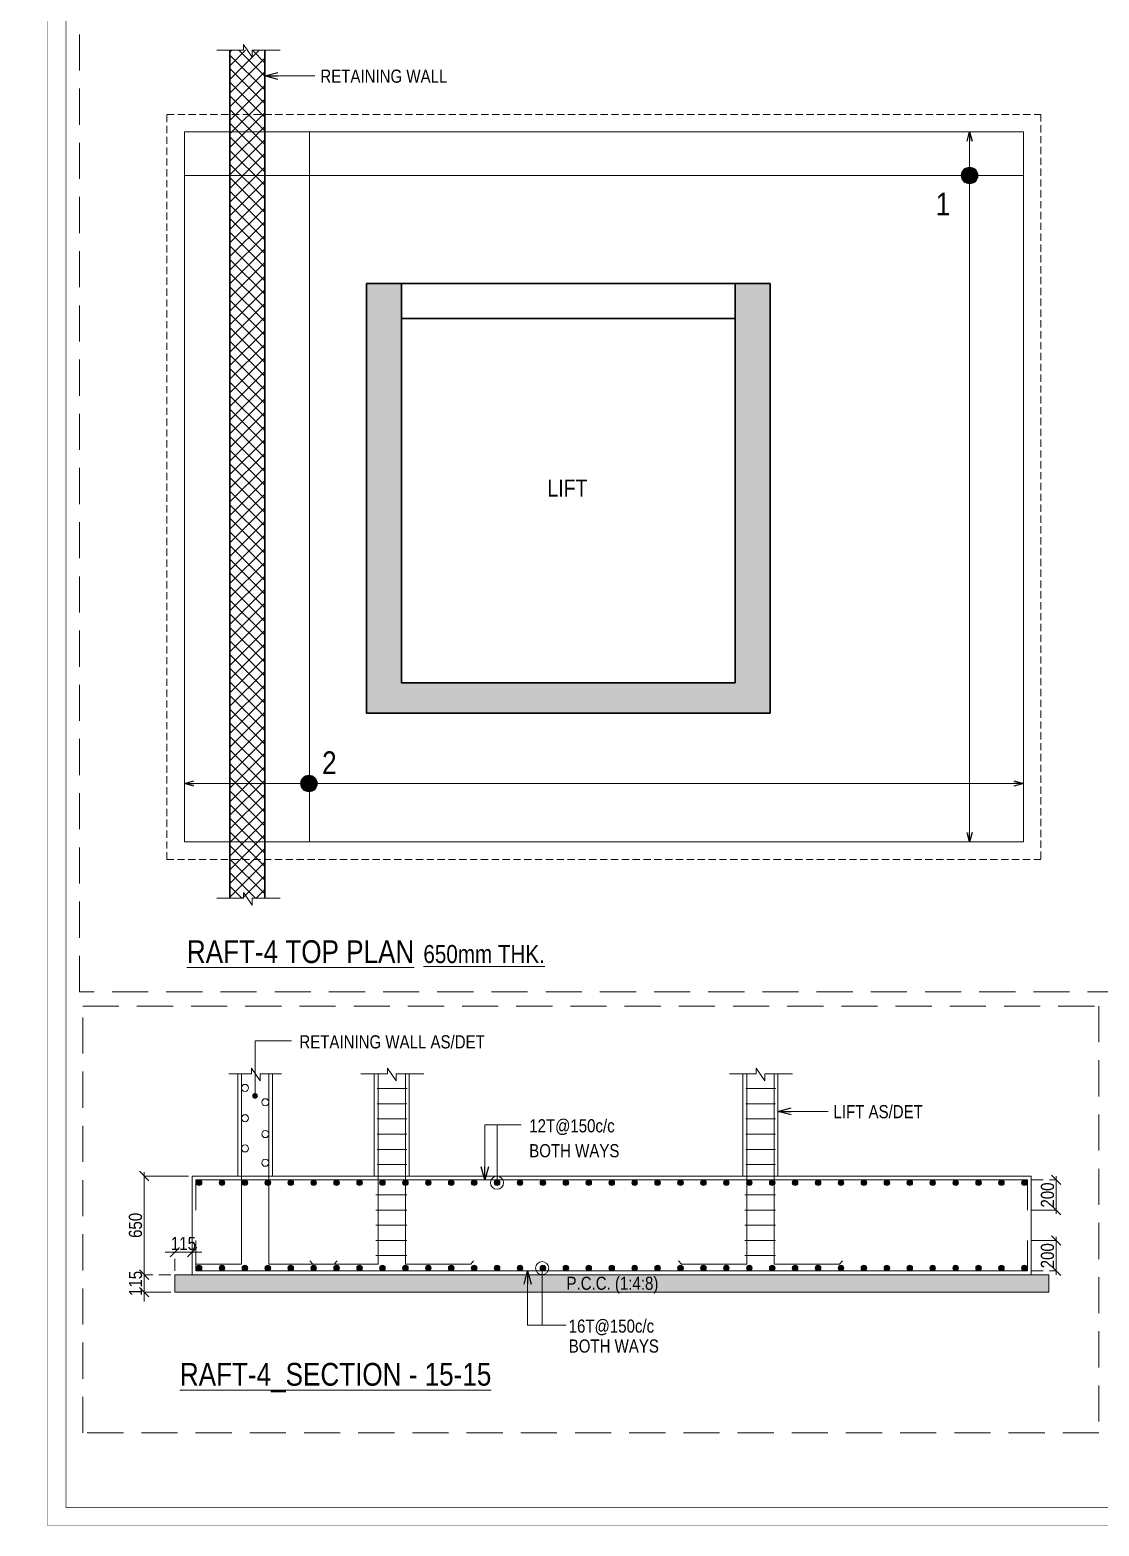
# Model space of a CAD drawing. Header units: millimetres. Extents: x 1112055 to 3390982, y -148532 to 766891.
# Drawn here: x 2470110 to 2498295, y 132279 to 171719 of the extents above; entities that cross this region are included whole.
import ezdxf

# ---------------------------------------------------------------- set-up
doc = ezdxf.new("R2010")
doc.units = ezdxf.units.MM
doc.header["$PDMODE"] = 35
doc.header["$PDSIZE"] = -25
doc.linetypes.add('Hidden', pattern=[9.525, 6.35, -3.175])
for name, color, linetype, lineweight in [('B COL. NO', 202, 'Continuous', 30), ('B COL. NO.', 3, 'Continuous', 20), ('B FINAL COLUMN', 1, 'Continuous', 30), ('B FOOTING', 49, 'Continuous', 20), ('B HATCH', 250, 'Continuous', 0), ('B P.C.C', 251, 'Continuous', 0), ('B STEEL', 34, 'Continuous', 15), ('B STEEL TEXT', 7, 'Continuous', 15), ('B TITLE BLOCK', 250, 'Continuous', 0), ('B-COL NO', 7, 'Continuous', 5), ('B-ST DIM', 250, 'Continuous', 18), ('P STEEL', 7, 'Continuous', 30)]:
    doc.layers.add(name, color=color, linetype=linetype, lineweight=lineweight)
doc.layers.add('B-COL HT', color=7, linetype='Continuous', lineweight=0, true_color=0x4e4f45)
doc.styles.add('ARIAL', font='arial.ttf')
doc.styles.add('Q1', font='g13f12d.shx', dxfattribs={"width": 0.8})
doc.styles.add('SWINC', font='swissc.ttf')
doc.styles.add('SWINS', font='swissc.ttf')
doc.dimstyles.new('BH-STD', dxfattribs={"dimscale": 0, "dimtxt": 230, "dimasz": 125, "dimexe": 0, "dimexo": 100, "dimgap": 50, "dimtad": 1, "dimdec": 0, "dimzin": 1, "dimdsep": 46, "dimtxsty": 'Q1', "dimblk": 'ARCHTICK', "dimcen": 1, "dimdle": 100, "dimclrd": 250, "dimclre": 250, "dimclrt": 256, "dimadec": 0, "dimazin": 0, "dimtfac": 1, "dimtdec": 0, "dimtix": 1, "dimtofl": 0, "dimtmove": 0, "dimatfit": 2, "dimfxl": 1, "dimtolj": 1, "dimtzin": 0, "dimlwd": 9, "dimlwe": 9, "dimarcsym": 0})
doc.dimstyles.new('DIM 1', dxfattribs={"dimscale": 0, "dimtxt": 230, "dimasz": 150, "dimexe": 0.18, "dimexo": 0.0625, "dimgap": 0.5, "dimtad": 1, "dimdec": 0, "dimzin": 0, "dimdsep": 46, "dimtxsty": 'ARIAL', "dimblk": 'OBLIQUE', "dimcen": 6, "dimse1": 1, "dimse2": 1, "dimclrd": 256, "dimclrt": 256, "dimadec": 0, "dimazin": 2, "dimtfac": 0.75, "dimtdec": 0, "dimtix": 1, "dimtofl": 0, "dimtmove": 1, "dimatfit": 3, "dimldrblk": 'OPEN30', "dimfxl": 0.18, "dimfrac": 1, "dimtolj": 1, "dimtzin": 0, "dimlwd": -1, "dimarcsym": 0})

# ---------------------------------------------------------------- blocks, each defined once
blk = doc.blocks.new('_Oblique')
at = {"color": 0, "linetype": 'ByBlock', "lineweight": -2}
blk.add_line((-0.5, -0.5), (0.5, 0.5), dxfattribs=at)
blk = doc.blocks.new('_Open30')
at = {"color": 0, "linetype": 'ByBlock', "lineweight": -2}
for p, q in [((-1, 0.27), (0, 0)), ((0, 0), (-1, -0.27)), ((0, 0), (-1, 0))]:
    blk.add_line(p, q, dxfattribs=at)
blk = doc.blocks.new('*D1488')
at = {"layer": 'B-ST DIM', "color": 7, "lineweight": 9, "ltscale": 50, "transparency": 16777216}
for p, q in [((2473121, 138806), (2473121, 141606)), ((2474288, 141506), (2473121, 141506))]:
    blk.add_line(p, q, dxfattribs=at)
at = {"layer": 'B-ST DIM', "color": 7, "linetype": 'Hidden', "lineweight": 9, "ltscale": 50, "transparency": 16777216}
blk.add_line((2473828, 138906), (2473121, 138906), dxfattribs=at)
at = {"layer": 'Defpoints', "color": 0, "ltscale": 50, "transparency": 16777216}
for p in [(2473121, 141506), (2474388, 141506), (2473928, 138906)]:
    blk.add_point(p, dxfattribs=at)
at = {"layer": 'B-ST DIM', "color": 7, "lineweight": 9, "ltscale": 50, "transparency": 16777216, "xscale": 250, "yscale": 250, "zscale": 250}
for p, rotation in [((2473121, 141506), 90), ((2473121, 138906), 270)]:
    blk.add_blockref('_Oblique', p, dxfattribs=dict(at, rotation=rotation))
at = {"layer": 'B-ST DIM', "color": 7, "ltscale": 50, "transparency": 16777216, "insert": (2472894, 140206), "char_height": 346, "attachment_point": 5, "rotation": 90, "style": 'SWINC'}
blk.add_mtext('\\A1;650', dxfattribs=at)
blk = doc.blocks.new('*D1489')
at = {"layer": 'B-ST DIM', "color": 7, "lineweight": 9, "ltscale": 50, "transparency": 16777216}
for p, q in [((2473121, 138906), (2473121, 139156)), ((2473121, 138906), (2473121, 138446)), ((2473828, 138446), (2473121, 138446)), ((2473121, 138446), (2473121, 138196))]:
    blk.add_line(p, q, dxfattribs=at)
at = {"layer": 'B-ST DIM', "color": 7, "linetype": 'Hidden', "lineweight": 9, "ltscale": 50, "transparency": 16777216}
blk.add_line((2473828, 138906), (2473121, 138906), dxfattribs=at)
at = {"layer": 'Defpoints', "color": 0, "ltscale": 50, "transparency": 16777216}
for p in [(2473928, 138906), (2473121, 138446), (2473928, 138446)]:
    blk.add_point(p, dxfattribs=at)
at = {"layer": 'B-ST DIM', "color": 7, "lineweight": 9, "ltscale": 50, "transparency": 16777216, "xscale": 250, "yscale": 250, "zscale": 250}
for p, rotation in [((2473121, 138906), 270), ((2473121, 138446), 90)]:
    blk.add_blockref('_Oblique', p, dxfattribs=dict(at, rotation=rotation))
at = {"layer": 'B-ST DIM', "color": 7, "ltscale": 50, "transparency": 16777216, "insert": (2472894, 138676), "char_height": 346, "attachment_point": 5, "rotation": 90, "style": 'SWINC'}
blk.add_mtext('\\A1;115', dxfattribs=at)
blk = doc.blocks.new('*D1490')
at = {"layer": 'B-ST DIM', "color": 7, "lineweight": 9, "ltscale": 50, "transparency": 16777216}
for p, q in [((2473928, 139501), (2473678, 139501)), ((2473928, 139501), (2474388, 139501)), ((2474388, 139006), (2474388, 139501)), ((2474388, 139501), (2474638, 139501))]:
    blk.add_line(p, q, dxfattribs=at)
at = {"layer": 'B-ST DIM', "color": 7, "linetype": 'Hidden', "lineweight": 9, "ltscale": 50, "transparency": 16777216}
blk.add_line((2473928, 139006), (2473928, 139501), dxfattribs=at)
at = {"layer": 'Defpoints', "color": 0, "ltscale": 50, "transparency": 16777216}
for p in [(2474388, 139501), (2473928, 138906), (2474388, 138906)]:
    blk.add_point(p, dxfattribs=at)
at = {"layer": 'B-ST DIM', "color": 7, "lineweight": 9, "ltscale": 50, "transparency": 16777216, "xscale": 250, "yscale": 250, "zscale": 250}
blk.add_blockref('_Oblique', (2473928, 139501), dxfattribs=at)
at = {"layer": 'B-ST DIM', "color": 7, "lineweight": 9, "ltscale": 50, "transparency": 16777216, "xscale": 250, "yscale": 250, "zscale": 250, "rotation": 180}
blk.add_blockref('_Oblique', (2474388, 139501), dxfattribs=at)
at = {"layer": 'B-ST DIM', "color": 7, "ltscale": 50, "transparency": 16777216, "insert": (2474158, 139728), "char_height": 346, "attachment_point": 5, "style": 'SWINC'}
blk.add_mtext('\\A1;115', dxfattribs=at)
blk = doc.blocks.new('*D1491')
at = {"layer": 'B-ST DIM', "color": 7, "lineweight": 9, "ltscale": 50, "transparency": 16777216}
for p, q in [((2496508, 139806), (2497163, 139806)), ((2497163, 138906), (2497163, 139906))]:
    blk.add_line(p, q, dxfattribs=at)
at = {"layer": 'B-ST DIM', "color": 7, "linetype": 'Hidden', "lineweight": 9, "ltscale": 50, "transparency": 16777216}
blk.add_line((2496508, 139006), (2497163, 139006), dxfattribs=at)
at = {"layer": 'Defpoints', "color": 0, "ltscale": 50, "transparency": 16777216}
for p in [(2496408, 139806), (2497163, 139806), (2496408, 139006)]:
    blk.add_point(p, dxfattribs=at)
at = {"layer": 'B-ST DIM', "color": 7, "lineweight": 9, "ltscale": 50, "transparency": 16777216, "xscale": 250, "yscale": 250, "zscale": 250}
for p, rotation in [((2497163, 139806), 90), ((2497163, 139006), 270)]:
    blk.add_blockref('_Oblique', p, dxfattribs=dict(at, rotation=rotation))
at = {"layer": 'B-ST DIM', "color": 7, "ltscale": 50, "transparency": 16777216, "insert": (2496936, 139406), "char_height": 346, "attachment_point": 5, "rotation": 90, "style": 'SWINC'}
blk.add_mtext('\\A1;200', dxfattribs=at)
blk = doc.blocks.new('*D1492')
at = {"layer": 'B-ST DIM', "color": 7, "linetype": 'Hidden', "lineweight": 9, "ltscale": 50, "transparency": 16777216}
blk.add_line((2496508, 141406), (2497163, 141406), dxfattribs=at)
at = {"layer": 'B-ST DIM', "color": 7, "lineweight": 9, "ltscale": 50, "transparency": 16777216}
for p, q in [((2497163, 141506), (2497163, 140506)), ((2496508, 140606), (2497163, 140606))]:
    blk.add_line(p, q, dxfattribs=at)
at = {"layer": 'Defpoints', "color": 0, "ltscale": 50, "transparency": 16777216}
for p in [(2496408, 141406), (2496408, 140606), (2497163, 140606)]:
    blk.add_point(p, dxfattribs=at)
at = {"layer": 'B-ST DIM', "color": 7, "lineweight": 9, "ltscale": 50, "transparency": 16777216, "xscale": 250, "yscale": 250, "zscale": 250}
for p, rotation in [((2497163, 141406), 90), ((2497163, 140606), 270)]:
    blk.add_blockref('_Oblique', p, dxfattribs=dict(at, rotation=rotation))
at = {"layer": 'B-ST DIM', "color": 7, "ltscale": 50, "transparency": 16777216, "insert": (2496936, 141006), "char_height": 346, "attachment_point": 5, "rotation": 90, "style": 'SWINC'}
blk.add_mtext('\\A1;200', dxfattribs=at)

msp = doc.modelspace()

# ---------------------------------------------------------------- hatches: boundary and pattern name
at = {"layer": 'B HATCH', "lineweight": 0}
h = msp.add_hatch(dxfattribs=at)
h.set_pattern_fill('ANSI37', color=250, scale=80, style=0)
h.set_pattern_definition([(45, (-101989.07, -15695.2), (-179.605122, 179.605122), []), (135, (-101989.07, -15695.2), (-179.605122, -179.605122), [])])
h.paths.add_polyline_path([(2476301.5, 171184.3), (2475381.5, 171184.3), (2475381.5, 148830.8), (2476301.5, 148830.8)])
h = msp.add_hatch(dxfattribs=at)
h.set_pattern_fill('AR-CONC', color=250, scale=3, style=0)
h.set_pattern_definition([(50, (917756.6, -381140.25), (546.55401, -47.81726), [57.15, -628.65]), (355, (917756.6, -381140.25), (-105.73026, 573.17054), [45.72, -502.92175]), (100.451445, (917802.14, -381144.24), (440.82374, 525.35326), [48.57003, -534.27073]), (46.1842, (917756.6, -380987.85), (813.23712, -126.12698), [85.725, -942.975]), (96.63556, (917824.4, -380998.4), (712.2124, 742.27837), [72.85507, -801.40682]), (351.18415, (917756.6, -380987.85), (712.2124, 742.27837), [68.5799, -754.3792]), (21, (917832.8, -381025.95), (454.84317, -306.7956), [57.15, -628.65]), (326, (917832.8, -381025.95), (185.40609, 552.5639), [45.72, -502.92]), (71.451445, (917870.7, -381051.5), (640.24926, 245.7683), [48.57003, -534.26981]), (37.5, (917756.6, -381140.25), (9.26581, 253.665117), [0, -496.824, 0, -510.54, 0, -504.825]), (7.5, (917756.6, -381140.25), (200.458988, 300.541724), [0, -291.084, 0, -485.394, 0, -192.405]), (327.5, (917586.67, -381140.25), (406.771786, -17.186232), [0, -190.5, 0, -594.36, 0, -788.67]), (317.5, (917510.47, -381140.25), (444.387544, 76.27947), [0, -247.65, 0, -394.716, 0, -560.07])])
h.paths.add_polyline_path([(2496967.5, 138446.1), (2496967.5, 138906.1), (2473927.5, 138906.1), (2473927.5, 138446.1)])
at = {"layer": 'B STEEL'}
h = msp.add_hatch(color=256, dxfattribs=at)
h.dxf.hatch_style = 1
edge = h.paths.add_edge_path()
edge.add_arc((2474568.4, 141331.1), 75, 0, 360)
h = msp.add_hatch(color=256, dxfattribs=at)
h.dxf.hatch_style = 1
edge = h.paths.add_edge_path()
edge.add_arc((2475172.8, 141331.1), 75, 0, 360)
h = msp.add_hatch(color=256, dxfattribs=at)
h.dxf.hatch_style = 1
edge = h.paths.add_edge_path()
edge.add_arc((2475777.2, 141331.1), 75, 0, 360)
h = msp.add_hatch(color=256, dxfattribs=at)
h.dxf.hatch_style = 1
edge = h.paths.add_edge_path()
edge.add_arc((2476381.6, 141331.1), 75, 0, 360)
h = msp.add_hatch(color=256, dxfattribs=at)
h.dxf.hatch_style = 1
edge = h.paths.add_edge_path()
edge.add_arc((2476986, 141331.1), 75, 0, 360)
h = msp.add_hatch(color=256, dxfattribs=at)
h.dxf.hatch_style = 1
edge = h.paths.add_edge_path()
edge.add_arc((2477590.4, 141331.1), 75, 0, 360)
h = msp.add_hatch(color=256, dxfattribs=at)
h.dxf.hatch_style = 1
edge = h.paths.add_edge_path()
edge.add_arc((2478194.8, 141331.1), 75, 0, 360)
h = msp.add_hatch(color=256, dxfattribs=at)
h.dxf.hatch_style = 1
edge = h.paths.add_edge_path()
edge.add_arc((2478799.2, 141331.1), 75, 0, 360)
h = msp.add_hatch(color=256, dxfattribs=at)
h.dxf.hatch_style = 1
edge = h.paths.add_edge_path()
edge.add_arc((2479403.6, 141331.1), 75, 0, 360)
h = msp.add_hatch(color=256, dxfattribs=at)
h.dxf.hatch_style = 1
edge = h.paths.add_edge_path()
edge.add_arc((2480008, 141331.1), 75, 0, 360)
h = msp.add_hatch(color=256, dxfattribs=at)
h.dxf.hatch_style = 1
edge = h.paths.add_edge_path()
edge.add_arc((2480612.4, 141331.1), 75, 0, 360)
h = msp.add_hatch(color=256, dxfattribs=at)
h.dxf.hatch_style = 1
edge = h.paths.add_edge_path()
edge.add_arc((2481216.8, 141331.1), 75, 0, 360)
h = msp.add_hatch(color=256, dxfattribs=at)
h.dxf.hatch_style = 1
edge = h.paths.add_edge_path()
edge.add_arc((2481821.2, 141331.1), 75, 0, 360)
h = msp.add_hatch(color=256, dxfattribs=at)
h.dxf.hatch_style = 1
edge = h.paths.add_edge_path()
edge.add_arc((2482425.6, 141331.1), 75, 0, 360)
h = msp.add_hatch(color=256, dxfattribs=at)
h.dxf.hatch_style = 1
edge = h.paths.add_edge_path()
edge.add_arc((2483030, 141331.1), 75, 0, 360)
h = msp.add_hatch(color=256, dxfattribs=at)
h.dxf.hatch_style = 1
edge = h.paths.add_edge_path()
edge.add_arc((2483634.3, 141331.1), 75, 0, 360)
h = msp.add_hatch(color=256, dxfattribs=at)
h.dxf.hatch_style = 1
edge = h.paths.add_edge_path()
edge.add_arc((2484238.7, 141331.1), 75, 0, 360)
h = msp.add_hatch(color=256, dxfattribs=at)
h.dxf.hatch_style = 1
edge = h.paths.add_edge_path()
edge.add_arc((2484843.1, 141331.1), 75, 0, 360)
h = msp.add_hatch(color=256, dxfattribs=at)
h.dxf.hatch_style = 1
edge = h.paths.add_edge_path()
edge.add_arc((2485447.5, 141331.1), 75, 0, 360)
h = msp.add_hatch(color=256, dxfattribs=at)
h.dxf.hatch_style = 1
edge = h.paths.add_edge_path()
edge.add_arc((2486051.9, 141331.1), 75, 0, 360)
h = msp.add_hatch(color=256, dxfattribs=at)
h.dxf.hatch_style = 1
edge = h.paths.add_edge_path()
edge.add_arc((2486656.3, 141331.1), 75, 0, 360)
h = msp.add_hatch(color=256, dxfattribs=at)
h.dxf.hatch_style = 1
edge = h.paths.add_edge_path()
edge.add_arc((2487260.7, 141331.1), 75, 0, 360)
h = msp.add_hatch(color=256, dxfattribs=at)
h.dxf.hatch_style = 1
edge = h.paths.add_edge_path()
edge.add_arc((2487865.1, 141331.1), 75, 0, 360)
h = msp.add_hatch(color=256, dxfattribs=at)
h.dxf.hatch_style = 1
edge = h.paths.add_edge_path()
edge.add_arc((2488469.5, 141331.1), 75, 0, 360)
h = msp.add_hatch(color=256, dxfattribs=at)
h.dxf.hatch_style = 1
edge = h.paths.add_edge_path()
edge.add_arc((2489073.9, 141331.1), 75, 0, 360)
h = msp.add_hatch(color=256, dxfattribs=at)
h.dxf.hatch_style = 1
edge = h.paths.add_edge_path()
edge.add_arc((2489678.3, 141331.1), 75, 0, 360)
h = msp.add_hatch(color=256, dxfattribs=at)
h.dxf.hatch_style = 1
edge = h.paths.add_edge_path()
edge.add_arc((2490282.7, 141331.1), 75, 0, 360)
h = msp.add_hatch(color=256, dxfattribs=at)
h.dxf.hatch_style = 1
edge = h.paths.add_edge_path()
edge.add_arc((2490887.1, 141331.1), 75, 0, 360)
h = msp.add_hatch(color=256, dxfattribs=at)
h.dxf.hatch_style = 1
edge = h.paths.add_edge_path()
edge.add_arc((2491491.5, 141331.1), 75, 0, 360)
h = msp.add_hatch(color=256, dxfattribs=at)
h.dxf.hatch_style = 1
edge = h.paths.add_edge_path()
edge.add_arc((2492095.9, 141331.1), 75, 0, 360)
h = msp.add_hatch(color=256, dxfattribs=at)
h.dxf.hatch_style = 1
edge = h.paths.add_edge_path()
edge.add_arc((2492700.3, 141331.1), 75, 0, 360)
h = msp.add_hatch(color=256, dxfattribs=at)
h.dxf.hatch_style = 1
edge = h.paths.add_edge_path()
edge.add_arc((2493304.7, 141331.1), 75, 0, 360)
h = msp.add_hatch(color=256, dxfattribs=at)
h.dxf.hatch_style = 1
edge = h.paths.add_edge_path()
edge.add_arc((2493909.1, 141331.1), 75, 0, 360)
h = msp.add_hatch(color=256, dxfattribs=at)
h.dxf.hatch_style = 1
edge = h.paths.add_edge_path()
edge.add_arc((2494513.5, 141331.1), 75, 0, 360)
h = msp.add_hatch(color=256, dxfattribs=at)
h.dxf.hatch_style = 1
edge = h.paths.add_edge_path()
edge.add_arc((2495117.9, 141331.1), 75, 0, 360)
h = msp.add_hatch(color=256, dxfattribs=at)
h.dxf.hatch_style = 1
edge = h.paths.add_edge_path()
edge.add_arc((2495722.3, 141331.1), 75, 0, 360)
h = msp.add_hatch(color=256, dxfattribs=at)
h.dxf.hatch_style = 1
edge = h.paths.add_edge_path()
edge.add_arc((2496326.7, 141331.1), 75, 0, 360)
h = msp.add_hatch(color=256, dxfattribs=at)
h.dxf.hatch_style = 1
edge = h.paths.add_edge_path()
edge.add_arc((2474568.4, 139081.1), 75, 0, 360)
h = msp.add_hatch(color=256, dxfattribs=at)
h.dxf.hatch_style = 1
edge = h.paths.add_edge_path()
edge.add_arc((2475172.8, 139081.1), 75, 0, 360)
h = msp.add_hatch(color=256, dxfattribs=at)
h.dxf.hatch_style = 1
edge = h.paths.add_edge_path()
edge.add_arc((2475777.2, 139081.1), 75, 0, 360)
h = msp.add_hatch(color=256, dxfattribs=at)
h.dxf.hatch_style = 1
edge = h.paths.add_edge_path()
edge.add_arc((2476381.6, 139081.1), 75, 0, 360)
h = msp.add_hatch(color=256, dxfattribs=at)
h.dxf.hatch_style = 1
edge = h.paths.add_edge_path()
edge.add_arc((2476986, 139081.1), 75, 0, 360)
h = msp.add_hatch(color=256, dxfattribs=at)
h.dxf.hatch_style = 1
edge = h.paths.add_edge_path()
edge.add_arc((2477590.4, 139081.1), 75, 0, 360)
h = msp.add_hatch(color=256, dxfattribs=at)
h.dxf.hatch_style = 1
edge = h.paths.add_edge_path()
edge.add_arc((2478194.8, 139081.1), 75, 0, 360)
h = msp.add_hatch(color=256, dxfattribs=at)
h.dxf.hatch_style = 1
edge = h.paths.add_edge_path()
edge.add_arc((2478799.2, 139081.1), 75, 0, 360)
h = msp.add_hatch(color=256, dxfattribs=at)
h.dxf.hatch_style = 1
edge = h.paths.add_edge_path()
edge.add_arc((2479403.6, 139081.1), 75, 0, 360)
h = msp.add_hatch(color=256, dxfattribs=at)
h.dxf.hatch_style = 1
edge = h.paths.add_edge_path()
edge.add_arc((2480008, 139081.1), 75, 0, 360)
h = msp.add_hatch(color=256, dxfattribs=at)
h.dxf.hatch_style = 1
edge = h.paths.add_edge_path()
edge.add_arc((2480612.4, 139081.1), 75, 0, 360)
h = msp.add_hatch(color=256, dxfattribs=at)
h.dxf.hatch_style = 1
edge = h.paths.add_edge_path()
edge.add_arc((2481216.8, 139081.1), 75, 0, 360)
h = msp.add_hatch(color=256, dxfattribs=at)
h.dxf.hatch_style = 1
edge = h.paths.add_edge_path()
edge.add_arc((2481821.2, 139081.1), 75, 0, 360)
h = msp.add_hatch(color=256, dxfattribs=at)
h.dxf.hatch_style = 1
edge = h.paths.add_edge_path()
edge.add_arc((2482425.6, 139081.1), 75, 0, 360)
h = msp.add_hatch(color=256, dxfattribs=at)
h.dxf.hatch_style = 1
edge = h.paths.add_edge_path()
edge.add_arc((2483030, 139081.1), 75, 0, 360)
h = msp.add_hatch(color=256, dxfattribs=at)
h.dxf.hatch_style = 1
edge = h.paths.add_edge_path()
edge.add_arc((2483634.3, 139081.1), 75, 0, 360)
h = msp.add_hatch(color=256, dxfattribs=at)
h.dxf.hatch_style = 1
edge = h.paths.add_edge_path()
edge.add_arc((2484238.7, 139081.1), 75, 0, 360)
h = msp.add_hatch(color=256, dxfattribs=at)
h.dxf.hatch_style = 1
edge = h.paths.add_edge_path()
edge.add_arc((2484843.1, 139081.1), 75, 0, 360)
h = msp.add_hatch(color=256, dxfattribs=at)
h.dxf.hatch_style = 1
edge = h.paths.add_edge_path()
edge.add_arc((2485447.5, 139081.1), 75, 0, 360)
h = msp.add_hatch(color=256, dxfattribs=at)
h.dxf.hatch_style = 1
edge = h.paths.add_edge_path()
edge.add_arc((2486051.9, 139081.1), 75, 0, 360)
h = msp.add_hatch(color=256, dxfattribs=at)
h.dxf.hatch_style = 1
edge = h.paths.add_edge_path()
edge.add_arc((2486656.3, 139081.1), 75, 0, 360)
h = msp.add_hatch(color=256, dxfattribs=at)
h.dxf.hatch_style = 1
edge = h.paths.add_edge_path()
edge.add_arc((2487260.7, 139081.1), 75, 0, 360)
h = msp.add_hatch(color=256, dxfattribs=at)
h.dxf.hatch_style = 1
edge = h.paths.add_edge_path()
edge.add_arc((2487865.1, 139081.1), 75, 0, 360)
h = msp.add_hatch(color=256, dxfattribs=at)
h.dxf.hatch_style = 1
edge = h.paths.add_edge_path()
edge.add_arc((2488469.5, 139081.1), 75, 0, 360)
h = msp.add_hatch(color=256, dxfattribs=at)
h.dxf.hatch_style = 1
edge = h.paths.add_edge_path()
edge.add_arc((2489073.9, 139081.1), 75, 0, 360)
h = msp.add_hatch(color=256, dxfattribs=at)
h.dxf.hatch_style = 1
edge = h.paths.add_edge_path()
edge.add_arc((2489678.3, 139081.1), 75, 0, 360)
h = msp.add_hatch(color=256, dxfattribs=at)
h.dxf.hatch_style = 1
edge = h.paths.add_edge_path()
edge.add_arc((2490282.7, 139081.1), 75, 0, 360)
h = msp.add_hatch(color=256, dxfattribs=at)
h.dxf.hatch_style = 1
edge = h.paths.add_edge_path()
edge.add_arc((2490887.1, 139081.1), 75, 0, 360)
h = msp.add_hatch(color=256, dxfattribs=at)
h.dxf.hatch_style = 1
edge = h.paths.add_edge_path()
edge.add_arc((2491491.5, 139081.1), 75, 0, 360)
h = msp.add_hatch(color=256, dxfattribs=at)
h.dxf.hatch_style = 1
edge = h.paths.add_edge_path()
edge.add_arc((2492095.9, 139081.1), 75, 0, 360)
h = msp.add_hatch(color=256, dxfattribs=at)
h.dxf.hatch_style = 1
edge = h.paths.add_edge_path()
edge.add_arc((2492700.3, 139081.1), 75, 0, 360)
h = msp.add_hatch(color=256, dxfattribs=at)
h.dxf.hatch_style = 1
edge = h.paths.add_edge_path()
edge.add_arc((2493304.7, 139081.1), 75, 0, 360)
h = msp.add_hatch(color=256, dxfattribs=at)
h.dxf.hatch_style = 1
edge = h.paths.add_edge_path()
edge.add_arc((2493909.1, 139081.1), 75, 0, 360)
h = msp.add_hatch(color=256, dxfattribs=at)
h.dxf.hatch_style = 1
edge = h.paths.add_edge_path()
edge.add_arc((2494513.5, 139081.1), 75, 0, 360)
h = msp.add_hatch(color=256, dxfattribs=at)
h.dxf.hatch_style = 1
edge = h.paths.add_edge_path()
edge.add_arc((2495117.9, 139081.1), 75, 0, 360)
h = msp.add_hatch(color=256, dxfattribs=at)
h.dxf.hatch_style = 1
edge = h.paths.add_edge_path()
edge.add_arc((2495722.3, 139081.1), 75, 0, 360)
h = msp.add_hatch(color=256, dxfattribs=at)
h.dxf.hatch_style = 1
edge = h.paths.add_edge_path()
edge.add_arc((2496326.7, 139081.1), 75, 0, 360)
at = {"layer": 'B STEEL TEXT', "lineweight": 5}
h = msp.add_hatch(color=256, dxfattribs=at)
h.dxf.hatch_style = 1
edge = h.paths.add_edge_path()
edge.add_arc((2494881.6, 167881.3), 218.3, 0, 360)
h = msp.add_hatch(color=256, dxfattribs=at)
h.dxf.hatch_style = 1
edge = h.paths.add_edge_path()
edge.add_arc((2477464, 151853.1), 218.3, 0, 360)
at = {"layer": 'B-COL HT', "lineweight": 0}
h = msp.add_hatch(color=250, dxfattribs=at)
h.dxf.hatch_style = 1
h.paths.add_polyline_path([(2489621.5, 165031.1), (2489621.5, 153711.1), (2478981.5, 153711.1), (2478981.5, 165031.1), (2479901.5, 165031.1), (2479901.5, 154511.1), (2488701.5, 154511.1), (2488701.5, 165031.1)])

# ---------------------------------------------------------------- linework, layer by layer
at = {"layer": 'B FINAL COLUMN', "color": 1, "lineweight": 30}
for p, q in [((2479901.5, 165031.1), (2488701.5, 165031.1)), ((2479901.5, 164111.1), (2488701.5, 164111.1))]:
    msp.add_line(p, q, dxfattribs=at)
at = {"layer": 'B FINAL COLUMN', "color": 16, "lineweight": 30}
for points in [[(2475381.5, 171185.3), (2475381.5, 148830.8)], [(2476301.5, 171184.3), (2476301.5, 148830.8)]]:
    msp.add_lwpolyline(points, dxfattribs=at)
at = {"layer": 'B FINAL COLUMN', "color": 1, "lineweight": 30}
msp.add_lwpolyline([(2488701.5, 165031.1), (2489621.5, 165031.1), (2489621.5, 153711.1), (2478981.5, 153711.1), (2478981.5, 165031.1), (2479901.5, 165031.1), (2479901.5, 154511.1), (2488701.5, 154511.1)], close=True, dxfattribs=at)
at = {"layer": 'B FOOTING', "color": 1, "lineweight": 13, "ltscale": 10}
for p, q in [((2475587.6, 141506.1), (2475587.6, 144198)), ((2476507.6, 141506.1), (2476507.6, 144198)), ((2479187.5, 141506.1), (2479187.5, 144198)), ((2480107.5, 141506.1), (2480107.5, 144198)), ((2488907.5, 141506.1), (2488907.5, 144198)), ((2489827.5, 141506.1), (2489827.5, 144198))]:
    msp.add_line(p, q, dxfattribs=at)
at = {"layer": 'B FOOTING'}
for p, q in [((2474387.5, 141506.1), (2474387.5, 138906.1)), ((2496507.5, 141506.1), (2474387.5, 141506.1)), ((2496507.5, 141506.1), (2496507.5, 138906.1)), ((2473927.5, 138446.1), (2473927.5, 138906.1)), ((2496967.5, 138906.1), (2473927.5, 138906.1)), ((2496967.5, 138906.1), (2496967.5, 138446.1)), ((2496967.5, 138446.1), (2473927.5, 138446.1))]:
    msp.add_line(p, q, dxfattribs=at)
at = {"layer": 'B FOOTING', "color": 1, "lineweight": 13, "ltscale": 10}
for points in [[(2476706.6, 171184.3), (2475972.4, 171184.3), (2475972.4, 170999), (2475744, 171332.9), (2475744, 171184.3), (2475039.9, 171184.3)], [(2476706.6, 148830.8), (2475972.4, 148830.8), (2475972.4, 148645.5), (2475744, 148979.5), (2475744, 148830.8), (2475039.9, 148830.8)], [(2476739.1, 144198), (2476181.6, 144198), (2476181.6, 144012.7), (2475953.2, 144346.7), (2475953.2, 144198), (2475352.3, 144198)], [(2480496, 144198), (2479761.7, 144198), (2479761.7, 144012.7), (2479533.4, 144346.7), (2479533.4, 144198), (2478829.3, 144198)], [(2490216, 144198), (2489481.7, 144198), (2489481.7, 144012.7), (2489253.4, 144346.7), (2489253.4, 144198), (2488549.3, 144198)]]:
    msp.add_lwpolyline(points, dxfattribs=at)
at = {"layer": 'B FOOTING'}
msp.add_lwpolyline([(2474181.5, 169033.1), (2496301.5, 169033.1), (2496301.5, 150313.1), (2474181.5, 150313.1)], close=True, dxfattribs=at)
at = {"layer": 'B P.C.C', "color": 250, "linetype": 'Hidden', "lineweight": 0, "ltscale": 150}
for points in [[(2471413.7, 172105), (2533236.1, 172105), (2533236.1, 146360.6), (2471413.7, 146360.6)], [(2471500.9, 145985.8), (2498290.8, 145985.8), (2498290.8, 134733.8), (2471500.9, 134733.8)]]:
    msp.add_lwpolyline(points, close=True, dxfattribs=at)
at = {"layer": 'B P.C.C', "color": 250, "linetype": 'Hidden', "lineweight": 0, "ltscale": 30}
msp.add_lwpolyline([(2473721.5, 169493.1), (2496761.5, 169493.1), (2496761.5, 149853.1), (2473721.5, 149853.1)], close=True, dxfattribs=at)
at = {"layer": 'B STEEL'}
for p, q in [((2477476.2, 150313.1), (2477476.2, 169033.1)), ((2474181.5, 167881.3), (2496301.5, 167881.3))]:
    msp.add_line(p, q, dxfattribs=at)
for points in [[(2474487.5, 140606.1), (2474487.5, 141406.1), (2496407.5, 141406.1), (2496407.5, 140606.1)], [(2474487.5, 139806.1), (2474487.5, 139006.1), (2496407.5, 139006.1), (2496407.5, 139806.1)]]:
    msp.add_lwpolyline(points, dxfattribs=at)
for centre in [(2474568.4, 141331.1), (2475172.8, 141331.1), (2475777.2, 141331.1), (2476381.6, 141331.1), (2476986, 141331.1), (2477590.4, 141331.1), (2478194.8, 141331.1), (2478799.2, 141331.1), (2479403.6, 141331.1), (2480008, 141331.1), (2480612.4, 141331.1), (2481216.8, 141331.1), (2481821.2, 141331.1), (2482425.6, 141331.1), (2483030, 141331.1), (2483634.3, 141331.1), (2484238.7, 141331.1), (2484843.1, 141331.1), (2485447.5, 141331.1), (2486051.9, 141331.1), (2486656.3, 141331.1), (2487260.7, 141331.1), (2487865.1, 141331.1), (2488469.5, 141331.1), (2489073.9, 141331.1), (2489678.3, 141331.1), (2490282.7, 141331.1), (2490887.1, 141331.1), (2491491.5, 141331.1), (2492095.9, 141331.1), (2492700.3, 141331.1), (2493304.7, 141331.1), (2493909.1, 141331.1), (2494513.5, 141331.1), (2495117.9, 141331.1), (2495722.3, 141331.1), (2496326.7, 141331.1), (2474568.4, 139081.1), (2475172.8, 139081.1), (2475777.2, 139081.1), (2476381.6, 139081.1), (2476986, 139081.1), (2477590.4, 139081.1), (2478194.8, 139081.1), (2478799.2, 139081.1), (2479403.6, 139081.1), (2480008, 139081.1), (2480612.4, 139081.1), (2481216.8, 139081.1), (2481821.2, 139081.1), (2482425.6, 139081.1), (2483030, 139081.1), (2483634.3, 139081.1), (2484238.7, 139081.1), (2484843.1, 139081.1), (2485447.5, 139081.1), (2486051.9, 139081.1), (2486656.3, 139081.1), (2487260.7, 139081.1), (2487865.1, 139081.1), (2488469.5, 139081.1), (2489073.9, 139081.1), (2489678.3, 139081.1), (2490282.7, 139081.1), (2490887.1, 139081.1), (2491491.5, 139081.1), (2492095.9, 139081.1), (2492700.3, 139081.1), (2493304.7, 139081.1), (2493909.1, 139081.1), (2494513.5, 139081.1), (2495117.9, 139081.1), (2495722.3, 139081.1), (2496326.7, 139081.1)]:
    msp.add_circle(centre, 75, dxfattribs=at)
at = {"layer": 'B STEEL TEXT', "lineweight": 5}
for centre in [(2494881.6, 167881.3), (2477464, 151853.1)]:
    msp.add_circle(centre, 218.3, dxfattribs=at)
at = {"layer": 'B TITLE BLOCK', "color": 1, "const_width": 10.8}
msp.add_lwpolyline([(2542904.4, 198431.1), (2542904.4, 132284.8), (2470579.1, 132284.8), (2470579.1, 198431.1)], close=True, dxfattribs=at)
at = {"layer": 'B TITLE BLOCK', "color": 250, "lineweight": 0, "const_width": 10.8}
msp.add_lwpolyline([(2542423.7, 197950.5), (2542423.7, 132765.4), (2471059.8, 132765.4), (2471059.8, 197950.5)], close=True, dxfattribs=at)
at = {"layer": 'P STEEL', "color": 250, "lineweight": 0}
for p, q in [((2479262.5, 143810.4), (2480051.8, 143810.4)), ((2488982.5, 143810.4), (2489771.8, 143810.4)), ((2479262.5, 143410.4), (2480042.3, 143410.4)), ((2488982.5, 143410.4), (2489762.3, 143410.4)), ((2479262.5, 143010.4), (2480042.3, 143010.4)), ((2488982.5, 143010.4), (2489762.3, 143010.4)), ((2479262.5, 142610.4), (2480042.3, 142610.4)), ((2488982.5, 142610.4), (2489762.3, 142610.4)), ((2479262.5, 142210.4), (2480042.3, 142210.4)), ((2488982.5, 142210.4), (2489762.3, 142210.4)), ((2479262.5, 141810.4), (2480042.3, 141810.4)), ((2488982.5, 141810.4), (2489762.3, 141810.4)), ((2479232.4, 141010.4), (2480047.5, 141010.4)), ((2488952.4, 141010.4), (2489767.5, 141010.4)), ((2479232.4, 140610.4), (2480047.5, 140610.4)), ((2488952.4, 140610.4), (2489767.5, 140610.4)), ((2479232.4, 140210.4), (2480047.5, 140210.4)), ((2488952.4, 140210.4), (2489767.5, 140210.4)), ((2479232.4, 139810.4), (2480047.5, 139810.4)), ((2488952.4, 139810.4), (2489767.5, 139810.4)), ((2479232.4, 139410.4), (2480047.5, 139410.4)), ((2488952.4, 139410.4), (2489767.5, 139410.4))]:
    msp.add_line(p, q, dxfattribs=at)
for points in [[(2475687.6, 144198), (2475687.6, 139187.4), (2474487.5, 139187.4)], [(2476407.6, 144198), (2476407.6, 139187.4), (2478129.6, 139187.4), (2478207.6, 139269.2)], [(2479287.5, 144198), (2479287.5, 139187.4), (2477565.5, 139187.4), (2477487.5, 139269.2)], [(2480007.5, 144198), (2480007.5, 139187.4), (2481729.6, 139187.4), (2481807.5, 139269.2)], [(2489007.5, 144198), (2489007.5, 139187.4), (2487285.5, 139187.4), (2487207.5, 139269.2)], [(2489727.5, 144198), (2489727.5, 139187.4), (2491449.6, 139187.4), (2491527.5, 139269.2)]]:
    msp.add_lwpolyline(points, dxfattribs=at)
for centre in [(2475780, 143830.5), (2476315.1, 143452.9), (2475780, 143032), (2476315.1, 142611.1), (2475780, 142233.5), (2476315.1, 141855.9)]:
    msp.add_circle(centre, 92.4, dxfattribs=at)

# ---------------------------------------------------------------- texts
at = {"layer": 'B COL. NO', "color": 3, "lineweight": 30, "style": 'SWINC'}
msp.add_text('LIFT', height=450, dxfattribs=at).set_placement((2483749.7, 159416.4))
at = {"layer": 'B COL. NO.', "style": 'SWINC'}
msp.add_text('%%U650mm THK.', height=475, dxfattribs=at).set_placement((2480481.9, 147121.5))
at = {"layer": 'B STEEL TEXT', "lineweight": 5, "style": 'SWINS'}
for s, p in [('RETAINING WALL', (2477766.5, 170326.8)), ('LIFT AS/DET', (2491292.6, 143030.9))]:
    msp.add_text(s, height=346, dxfattribs=at).set_placement(p)
at = {"layer": 'B STEEL TEXT', "lineweight": 9, "style": 'SWINC'}
for s, height, p in [('1', 600, (2493989.8, 166829.8)), ('2', 600, (2477812.2, 152101.5)), ('RETAINING WALL AS/DET', 346, (2477212.7, 144871)), ('12T@150c/c', 346, (2483272.4, 142658)), ('BOTH WAYS', 346, (2483272.4, 142001)), ('P.C.C. (1:4:8)', 346, (2484254.9, 138507)), ('16T@150c/c', 346, (2484312.9, 137378.2)), ('BOTH WAYS', 346, (2484312.9, 136852.4))]:
    msp.add_text(s, height=height, dxfattribs=at).set_placement(p)
at = {"layer": 'B TITLE BLOCK', "color": 251, "insert": (2535103.7, 144063.4), "char_height": 222.806, "attachment_point": 2, "style": 'SWINC'}
msp.add_mtext_dynamic_manual_height_columns('\\pxsm1,qj;{\\fBankGothic Lt BT|b0|i0|c0|p34;BHOOMI\\P\\ps*,q*;\\fGost|b0|i0|c0|p2;\\H0.8x;- CONSULTANTS -\\C1; }', width=582591.087, gutter_width=0, heights=[81948.1], dxfattribs=at)
at = {"layer": 'B-COL NO', "color": 3, "lineweight": 15, "style": 'SWINC'}
for s, p in [('%%URAFT-4 TOP PLAN', (2474246.9, 147121.5)), ('%%URAFT-4_SECTION - 15-15', (2474062.9, 135980.3))]:
    msp.add_text(s, height=600, dxfattribs=at).set_placement(p)

# ---------------------------------------------------------------- dimensions: what is measured, and where the dimension line sits
at = {"layer": 'B-ST DIM', "ltscale": 50}
for base, p1, p2, angle, override, picture, middle in [((2473121.3, 141506.1), (2473927.5, 138906.1), (2474387.5, 141506.1), 90, {"dimscale": 1, "dimtxt": 346, "dimasz": 250, "dimlfac": 0.25, "dimtxsty": 'SWINC', "dimblk1": 'Oblique', "dimblk2": 'Oblique', "dimsah": 1, "dimclrd": 7, "dimclre": 7, "dimclrt": 7}, '*D1488', (2472893.7, 140206.1)), ((2497163.4, 140606.1), (2496407.5, 141406.1), (2496407.5, 140606.1), 270, {"dimscale": 1, "dimtxt": 346, "dimasz": 250, "dimlfac": 0.25, "dimtxsty": 'SWINC', "dimblk1": 'Oblique', "dimblk2": 'Oblique', "dimsah": 1, "dimclrd": 7, "dimclre": 7, "dimclrt": 7}, '*D1492', (2496935.5, 141006.1)), ((2497163.4, 139806.1), (2496407.5, 139006.1), (2496407.5, 139806.1), 90, {"dimscale": 1, "dimtxt": 346, "dimasz": 250, "dimlfac": 0.25, "dimtxsty": 'SWINC', "dimblk1": 'Oblique', "dimblk2": 'Oblique', "dimsah": 1, "dimclrd": 7, "dimclre": 7, "dimclrt": 7}, '*D1491', (2496935.5, 139406.1)), ((2473121.3, 138446.1), (2473927.5, 138906.1), (2473927.5, 138446.1), 90, {"dimscale": 1, "dimtxt": 346, "dimasz": 250, "dimlfac": 0.25, "dimtxsty": 'SWINC', "dimblk1": 'Oblique', "dimblk2": 'Oblique', "dimsah": 1, "dimclrd": 7, "dimclre": 7, "dimclrt": 7, "dimtofl": 1}, '*D1489', (2472893.7, 138676.1))]:
    dim = msp.add_linear_dim(base=base, p1=p1, p2=p2, angle=angle, dimstyle='BH-STD', override=override, dxfattribs=at)
    dim.commit()
    dim.dimension.update_dxf_attribs({"geometry": picture, "text_midpoint": middle})
dim = msp.add_linear_dim(base=(2474387.5, 139500.6), p1=(2473927.5, 138906.1), p2=(2474387.5, 138906.1), dimstyle='BH-STD', override={"dimscale": 1, "dimtxt": 346, "dimasz": 250, "dimlfac": 0.25, "dimtxsty": 'SWINC', "dimblk1": 'Oblique', "dimblk2": 'Oblique', "dimsah": 1, "dimclrd": 7, "dimclre": 7, "dimclrt": 7, "dimtofl": 1}, dxfattribs=at)
dim.commit()
dim.dimension.update_dxf_attribs({"geometry": '*D1490', "text_midpoint": (2474157.5, 139728.2)})

# ---------------------------------------------------------------- leaders
at = {"layer": 'B STEEL TEXT', "lineweight": 5}
for points, override in [([(2476301.5, 170506.4), (2477624.2, 170506.4)], {"dimscale": 1, "dimasz": 346, "dimtad": 0, "dimtxsty": 'SWINC', "dimfxlon": 1, "dimlwd": 5, "dimarcsym": 2}), ([(2494881.6, 169033.1), (2494881.6, 167881.3)], {"dimscale": 1, "dimasz": 250, "dimtad": 0, "dimtxsty": 'SWINC', "dimclrd": 250, "dimfxlon": 1, "dimlwd": 0, "dimarcsym": 2}), ([(2494881.6, 150313.1), (2494881.6, 167881.3)], {"dimscale": 1, "dimasz": 250, "dimtad": 0, "dimtxsty": 'SWINC', "dimclrd": 250, "dimfxlon": 1, "dimlwd": 0, "dimarcsym": 2}), ([(2474181.5, 151853.1), (2475333.3, 151853.1)], {"dimscale": 1, "dimasz": 250, "dimtad": 0, "dimtxsty": 'SWINC', "dimclrd": 250, "dimfxlon": 1, "dimlwd": 0, "dimarcsym": 2}), ([(2496301.5, 151853.1), (2475333.3, 151853.1)], {"dimscale": 1, "dimasz": 250, "dimtad": 0, "dimtxsty": 'SWINC', "dimclrd": 250, "dimfxlon": 1, "dimlwd": 0, "dimarcsym": 2}), ([(2476043.3, 143619.1), (2476043.3, 145068), (2477006.7, 145068)], {"dimscale": 1, "dimasz": 150, "dimtad": 0, "dimtxsty": 'SWINC', "dimldrblk": 'Dot', "dimfxlon": 1, "dimlwd": 5, "dimarcsym": 2}), ([(2489827.5, 143210.6), (2491150.2, 143210.6)], {"dimscale": 1, "dimasz": 346, "dimtad": 0, "dimtxsty": 'SWINC', "dimfxlon": 1, "dimlwd": 5, "dimarcsym": 2}), ([(2482103.1, 141406.1), (2482103.1, 142855), (2482414.1, 142855)], {"dimscale": 1, "dimasz": 346, "dimtad": 0, "dimtxsty": 'SWINC', "dimfxlon": 1, "dimlwd": 5, "dimarcsym": 2}), ([(2482423.3, 141331.1), (2482423.3, 142855), (2483058.7, 142855)], {"dimscale": 1, "dimasz": 346, "dimtad": 0, "dimtxsty": 'SWINC', "dimldrblk": 'DotBlank', "dimfxlon": 1, "dimlwd": 5, "dimarcsym": 2}), ([(2483612, 139081.1), (2483612, 137575.2), (2484247.4, 137575.2)], {"dimscale": 1, "dimasz": 346, "dimtad": 0, "dimtxsty": 'SWINC', "dimldrblk": 'DotBlank', "dimfxlon": 1, "dimlwd": 5, "dimarcsym": 2}), ([(2483230.2, 139006.1), (2483230.2, 137575.2), (2484247.4, 137575.2)], {"dimscale": 1, "dimasz": 346, "dimtad": 0, "dimtxsty": 'SWINC', "dimfxlon": 1, "dimlwd": 5, "dimarcsym": 2})]:
    msp.add_leader(points, dimstyle='DIM 1', override=override, dxfattribs=at)

doc.saveas('drawing.dxf')
